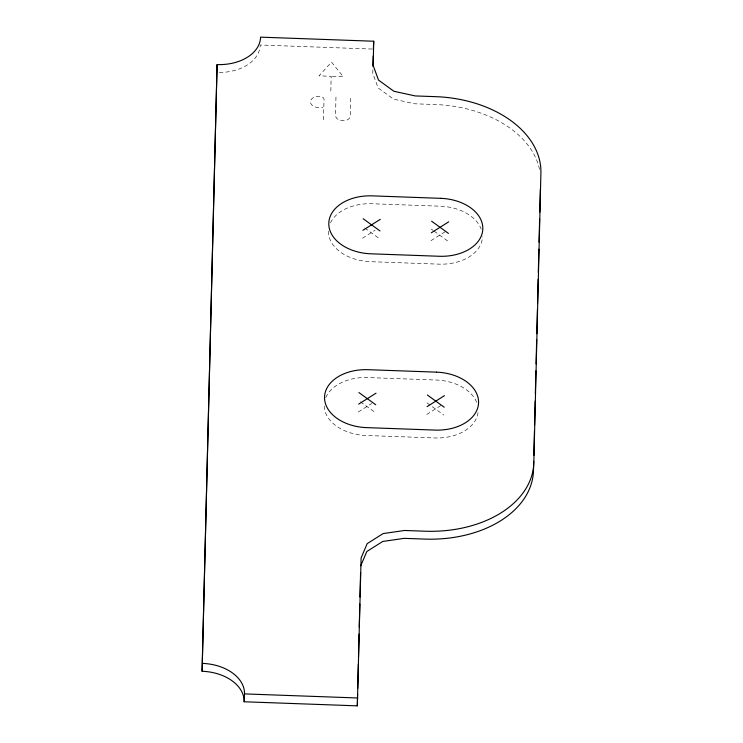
<?xml version="1.0" encoding="UTF-8"?>
<svg xmlns="http://www.w3.org/2000/svg" width="743" height="743" viewBox="0 0 743 743"><rect width="100%" height="100%" fill="white"/><g stroke="black" fill="none" stroke-linecap="round" stroke-linejoin="round"><path stroke-width="0.56" stroke-dasharray="3.71 2.79" d="M323.521 119.79L324.022 99.33A4.012 2.712 2.6 0 0 320.075 96.469L318.821 96.423A8.257 5.582 2.6 0 0 310.435 101.717A8.257 5.582 2.6 0 0 318.552 107.596L322.964 107.754M330.821 91.055L331.174 76.297L319.063 75.86L331.527 62.087L343.294 76.733L332.037 76.334M335.975 97.045L335.53 115.462A7.402 5.015 2.6 0 0 342.802 120.737A7.402 5.015 2.6 0 0 350.325 115.992L350.78 97.574M372.865 69.833L372.782 73.288L378.159 87.98L393.558 99.144L414.854 103.797L435.37 104.54A107.029 72.442 2.6 0 1 539.557 169.645M362.519 238.197L375.085 230.265M430.968 240.658L446.432 230.906M358.265 412.012L371.797 403.477M426.723 414.483L442.187 404.721M372.215 49.057L260.208 45.017A42.815 28.977 2.6 0 1 217.82 72.48M431.256 229.067L433.123 230.423M434.061 231.101L448.085 241.271M364.674 227.962L379.627 238.809M427.002 402.892L443.831 415.096M360.42 401.777L375.382 412.625M324.189 406.059A42.815 28.977 2.6 0 0 366.262 435.5L434.711 437.961A42.815 28.977 2.6 0 0 478.028 412.69M325.824 397.542A42.815 28.977 2.6 0 1 367.674 377.555L436.132 380.026A42.815 28.977 2.6 0 1 476.932 402.985M328.434 231.166A42.815 28.977 2.6 0 0 370.506 261.675L438.955 264.146A42.815 28.977 2.6 0 0 482.448 236.711M330.477 222.826A42.815 28.977 2.6 0 1 371.927 203.74L440.376 206.201A42.815 28.977 2.6 0 1 481.176 229.16"/><path stroke-width="1.11" d="M202.087 671.263L217.086 64.576A42.815 28.977 2.6 0 0 260.57 37.15L373.729 41.227L373.144 65.412L378.521 80.105L393.92 91.278L415.216 95.931L435.723 96.664A107.029 72.442 2.6 0 1 540.913 172.943L533.836 462.648A107.029 72.442 2.6 0 1 425.107 531.217L404.591 530.474L383.109 533.585L367.191 543.625L361.107 557.909L357.318 705.85L244.159 701.773A42.815 28.977 2.6 0 0 202.087 671.263L217.086 64.576M357.318 705.85L357.606 694.278M357.745 688.482L358.34 664.177M358.507 657.23L359.073 634.076M359.24 627.129L359.807 603.985M359.983 597.038L360.578 572.723M372.949 66.378L373.2 56.004M533.697 461.245L533.474 470.514A107.029 72.442 2.6 0 1 424.745 539.093L404.238 538.35L382.747 541.461L366.828 551.501L360.745 565.776M533.845 455.45L534.44 431.116M534.579 425.321L535.174 400.988M535.341 394.031L535.907 370.859M536.075 363.903L536.669 339.57M536.817 333.774L537.412 309.441M537.551 303.646L538.146 279.312M538.313 272.356L538.879 249.184M539.056 242.227L539.622 219.055M539.789 212.099L540.356 188.926M244.159 701.773L244.521 693.906A42.815 28.977 2.6 0 0 202.449 663.397M373.367 49.094L373.729 41.227M362.881 230.321L380.277 219.352M431.33 232.782L448.726 221.813M358.628 404.146L376.023 393.168M427.086 406.607L444.481 395.638M244.521 693.906L357.68 697.983M431.618 221.2L448.447 233.404M363.16 218.73L379.989 230.934M427.364 395.016L444.193 407.22M358.915 392.555L375.744 404.759M440.738 198.335L372.28 195.864A42.815 28.977 2.6 0 0 328.796 223.29A42.815 28.977 2.6 0 0 370.868 253.809L439.317 256.27A42.815 28.977 2.6 0 0 482.811 228.844A42.815 28.977 2.6 0 0 440.738 198.335M436.485 372.15L368.036 369.689A42.815 28.977 2.6 0 0 324.542 397.115A42.815 28.977 2.6 0 0 366.624 427.624L435.073 430.095A42.815 28.977 2.6 0 0 478.566 402.66A42.815 28.977 2.6 0 0 436.485 372.15"/></g></svg>
